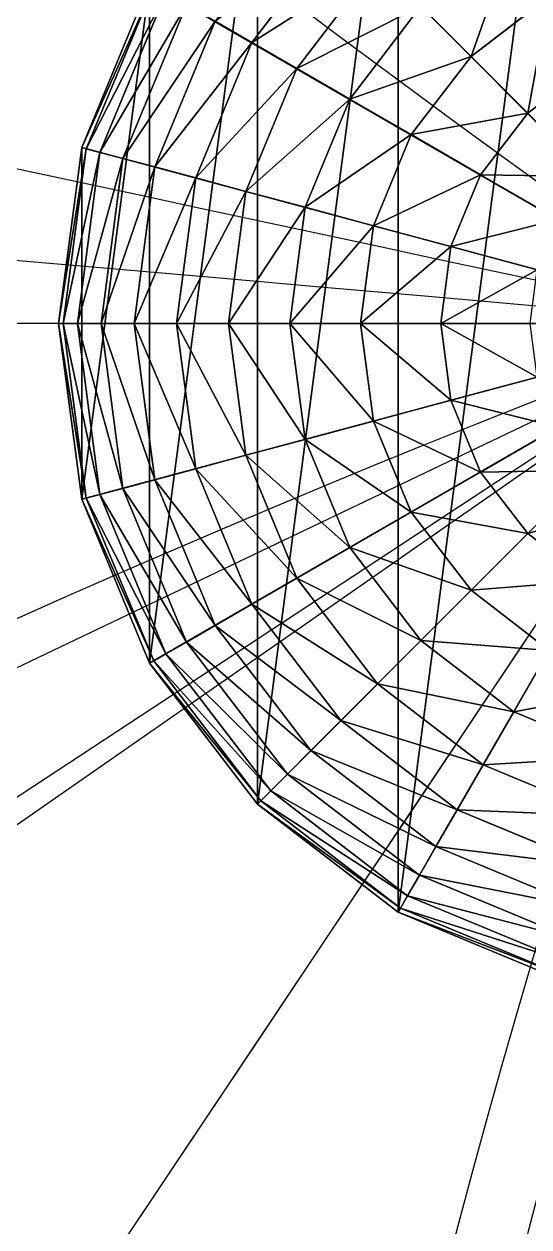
# Model space of a CAD drawing. Header units: inches. Extents: x 23 to 629, y -355 to 51.
# Drawn here: x 65.4858 to 65.5222, y 28.0575 to 28.1439 of the extents above; entities that cross this region are included whole.
import ezdxf

# ---------------------------------------------------------------- set-up
doc = ezdxf.new("R2010")
doc.units = ezdxf.units.IN
doc.header["$MEASUREMENT"] = 0
for name, color, linetype, true_color in [('tree', 1, 'Continuous', 0xff0000), ('tree-summer', 7, 'Continuous', 0x777799), ('TREES', 7, 'Continuous', 0x777799)]:
    doc.layers.add(name, color=color, linetype=linetype, true_color=true_color)

# ---------------------------------------------------------------- blocks, each defined once
blk = doc.blocks.new('trunk#1')
for p, q in [((0.03168, 0.12072, 1.50069), (0.02167, 0.10768, 1.50069)), ((0.0358, 0.1166, 1.63945), (0.02672, 0.10477, 1.63945)), ((0.01021, 0.1143, 0.80645), (0.0026, 0.09592, 0.80645)), ((0.01067, 0.11404, 0.94533), (0.00311, 0.09578, 0.94533)), ((0.01204, 0.11324, 1.0842), (0.00464, 0.09537, 1.0842)), ((0.01434, 0.11192, 1.22306), (0.0072, 0.09469, 1.22306)), ((0.05504, 0.11285, 1.91681), (0.04628, 0.10612, 1.91681)), ((0.04066, 0.11174, 1.77816), (0.03267, 0.10133, 1.77816)), ((0.04066, 0.11174, 1.77816), (0.04628, 0.10612, 1.91681)), ((0.01755, 0.11006, 1.36189), (0.01078, 0.09373, 1.36189)), ((0.01755, 0.11006, 1.36189), (0.02167, 0.10768, 1.50069)), ((0.02167, 0.10768, 1.50069), (0.01538, 0.0925, 1.50069)), ((0.02167, 0.10768, 1.50069), (0.02672, 0.10477, 1.63945)), ((0.04628, 0.10612, 1.91681), (0.03955, 0.09736, 1.91681)), ((0.04628, 0.10612, 1.91681), (0.05264, 0.09976, 2.0554)), ((0.02672, 0.10477, 1.63945), (0.02101, 0.09099, 1.63945)), ((0.02672, 0.10477, 1.63945), (0.03267, 0.10133, 1.77816)), ((0.05954, 0.10506, 2.0554), (0.05264, 0.09976, 2.0554)), ((0.03267, 0.10133, 1.77816), (0.02765, 0.08921, 1.77816)), ((0.03267, 0.10133, 1.77816), (0.03955, 0.09736, 1.91681)), ((0.05264, 0.09976, 2.0554), (0.04734, 0.09286, 2.0554)), ((0.05264, 0.09976, 2.0554), (0.05974, 0.09266, 2.19392)), ((0.03955, 0.09736, 1.91681), (0.03532, 0.08715, 1.91681)), ((0.03955, 0.09736, 1.91681), (0.04734, 0.09286, 2.0554)), ((0.0026, 0.09592, 0.80645), (0, 0.0762, 0.80645)), ((0.00311, 0.09578, 0.94533), (0.00053, 0.0762, 0.94533)), ((0.0026, 0.09592, 0.80645), (0.00311, 0.09578, 0.94533)), ((0.0026, 0.09592), (0.0026, 0.09592, 0.80645)), ((0.00311, 0.09578, 0.94533), (0.00464, 0.09537, 1.0842)), ((0.00464, 0.09537, 1.0842), (0.00212, 0.0762, 1.0842)), ((0.00464, 0.09537, 1.0842), (0.0072, 0.09469, 1.22306)), ((0.0072, 0.09469, 1.22306), (0.00477, 0.0762, 1.22306)), ((0.0072, 0.09469, 1.22306), (0.01078, 0.09373, 1.36189)), ((0.01078, 0.09373, 1.36189), (0.00847, 0.0762, 1.36189)), ((0.01078, 0.09373, 1.36189), (0.01538, 0.0925, 1.50069)), ((0.01538, 0.0925, 1.50069), (0.01324, 0.0762, 1.50069)), ((0.01538, 0.0925, 1.50069), (0.02101, 0.09099, 1.63945)), ((0.04734, 0.09286, 2.0554), (0.04401, 0.08482, 2.0554)), ((0.04734, 0.09286, 2.0554), (0.05605, 0.08784, 2.19392)), ((0.02101, 0.09099, 1.63945), (0.01906, 0.0762, 1.63945)), ((0.02101, 0.09099, 1.63945), (0.02765, 0.08921, 1.77816)), ((0.02765, 0.08921, 1.77816), (0.02594, 0.0762, 1.77816)), ((0.02765, 0.08921, 1.77816), (0.03532, 0.08715, 1.91681)), ((0.03532, 0.08715, 1.91681), (0.03388, 0.0762, 1.91681)), ((0.03532, 0.08715, 1.91681), (0.04401, 0.08482, 2.0554)), ((0.04401, 0.08482, 2.0554), (0.04288, 0.0762, 2.0554)), ((0.04401, 0.08482, 2.0554), (0.05372, 0.08222, 2.19392)), ((0, 0.0762, 0.80645), (0.0026, 0.05648, 0.80645)), ((0.00053, 0.0762, 0.94533), (0, 0.0762, 0.80645)), ((0, 0.0762, 0.80645), (0, 0.0762)), ((0.00212, 0.0762, 1.0842), (0.00053, 0.0762, 0.94533)), ((0.00053, 0.0762, 0.94533), (0.00311, 0.05662, 0.94533)), ((0.00477, 0.0762, 1.22306), (0.00212, 0.0762, 1.0842)), ((0.00212, 0.0762, 1.0842), (0.00464, 0.05703, 1.0842)), ((0.00477, 0.0762, 1.22306), (0.0072, 0.05771, 1.22306)), ((0.00847, 0.0762, 1.36189), (0.00477, 0.0762, 1.22306)), ((0.01324, 0.0762, 1.50069), (0.00847, 0.0762, 1.36189)), ((0.00847, 0.0762, 1.36189), (0.01078, 0.05867, 1.36189)), ((0.01324, 0.0762, 1.50069), (0.01538, 0.0599, 1.50069)), ((0.01906, 0.0762, 1.63945), (0.01324, 0.0762, 1.50069)), ((0.02594, 0.0762, 1.77816), (0.01906, 0.0762, 1.63945)), ((0.01906, 0.0762, 1.63945), (0.02101, 0.06141, 1.63945)), ((0.02594, 0.0762, 1.77816), (0.02765, 0.06319, 1.77816)), ((0.03388, 0.0762, 1.91681), (0.02594, 0.0762, 1.77816)), ((0.04288, 0.0762, 2.0554), (0.03388, 0.0762, 1.91681)), ((0.03388, 0.0762, 1.91681), (0.03532, 0.06525, 1.91681)), ((0.05293, 0.0762, 2.19392), (0.04288, 0.0762, 2.0554)), ((0.04288, 0.0762, 2.0554), (0.04401, 0.06758, 2.0554)), ((0.04401, 0.06758, 2.0554), (0.05372, 0.07018, 2.19392)), ((0.03532, 0.06525, 1.91681), (0.04401, 0.06758, 2.0554)), ((0.04401, 0.06758, 2.0554), (0.04734, 0.05954, 2.0554)), ((0.02765, 0.06319, 1.77816), (0.03532, 0.06525, 1.91681)), ((0.03532, 0.06525, 1.91681), (0.03955, 0.05504, 1.91681)), ((0.04734, 0.05954, 2.0554), (0.05605, 0.06456, 2.19392)), ((0.02101, 0.06141, 1.63945), (0.02765, 0.06319, 1.77816)), ((0.02765, 0.06319, 1.77816), (0.03267, 0.05107, 1.77816)), ((0.01538, 0.0599, 1.50069), (0.02101, 0.06141, 1.63945)), ((0.02101, 0.06141, 1.63945), (0.02672, 0.04763, 1.63945)), ((0.01078, 0.05867, 1.36189), (0.01538, 0.0599, 1.50069)), ((0.01538, 0.0599, 1.50069), (0.02167, 0.04472, 1.50069)), ((0.03955, 0.05504, 1.91681), (0.04734, 0.05954, 2.0554)), ((0.04734, 0.05954, 2.0554), (0.05264, 0.05264, 2.0554)), ((0.05264, 0.05264, 2.0554), (0.05974, 0.05974, 2.19392)), ((0.0072, 0.05771, 1.22306), (0.01078, 0.05867, 1.36189)), ((0.01078, 0.05867, 1.36189), (0.01755, 0.04234, 1.36189)), ((0.00311, 0.05662, 0.94533), (0.00464, 0.05703, 1.0842)), ((0.00464, 0.05703, 1.0842), (0.0072, 0.05771, 1.22306)), ((0.00464, 0.05703, 1.0842), (0.01204, 0.03916, 1.0842)), ((0.0072, 0.05771, 1.22306), (0.01434, 0.04048, 1.22306)), ((0.0026, 0.05648, 0.80645), (0.00311, 0.05662, 0.94533)), ((0.0026, 0.05648, 0.80645), (0.01021, 0.0381, 0.80645)), ((0.0026, 0.05648), (0.0026, 0.05648, 0.80645)), ((0.00311, 0.05662, 0.94533), (0.01067, 0.03836, 0.94533)), ((0.03267, 0.05107, 1.77816), (0.03955, 0.05504, 1.91681)), ((0.03955, 0.05504, 1.91681), (0.04628, 0.04628, 1.91681)), ((0.04628, 0.04628, 1.91681), (0.05264, 0.05264, 2.0554)), ((0.05264, 0.05264, 2.0554), (0.05954, 0.04734, 2.0554)), ((0.02672, 0.04763, 1.63945), (0.03267, 0.05107, 1.77816)), ((0.03267, 0.05107, 1.77816), (0.04066, 0.04066, 1.77816)), ((0.02167, 0.04472, 1.50069), (0.02672, 0.04763, 1.63945)), ((0.02672, 0.04763, 1.63945), (0.0358, 0.0358, 1.63945)), ((0.04066, 0.04066, 1.77816), (0.04628, 0.04628, 1.91681)), ((0.04628, 0.04628, 1.91681), (0.05504, 0.03955, 1.91681)), ((0.01755, 0.04234, 1.36189), (0.02167, 0.04472, 1.50069)), ((0.02167, 0.04472, 1.50069), (0.03168, 0.03168, 1.50069)), ((0.01434, 0.04048, 1.22306), (0.01755, 0.04234, 1.36189)), ((0.01755, 0.04234, 1.36189), (0.02831, 0.02831, 1.36189)), ((0.01204, 0.03916, 1.0842), (0.01434, 0.04048, 1.22306)), ((0.01434, 0.04048, 1.22306), (0.02569, 0.02569, 1.22306)), ((0.0358, 0.0358, 1.63945), (0.04066, 0.04066, 1.77816)), ((0.04066, 0.04066, 1.77816), (0.05107, 0.03267, 1.77816)), ((0.01067, 0.03836, 0.94533), (0.01204, 0.03916, 1.0842)), ((0.01204, 0.03916, 1.0842), (0.02382, 0.02382, 1.0842)), ((0.05107, 0.03267, 1.77816), (0.05504, 0.03955, 1.91681)), ((0.01021, 0.0381, 0.80645), (0.01067, 0.03836, 0.94533)), ((0.01021, 0.0381, 0.80645), (0.02232, 0.02232, 0.80645)), ((0.01021, 0.0381), (0.01021, 0.0381, 0.80645)), ((0.01067, 0.03836, 0.94533), (0.02269, 0.02269, 0.94533)), ((0.03168, 0.03168, 1.50069), (0.0358, 0.0358, 1.63945)), ((0.0358, 0.0358, 1.63945), (0.04763, 0.02672, 1.63945)), ((0.04763, 0.02672, 1.63945), (0.05107, 0.03267, 1.77816)), ((0.05107, 0.03267, 1.77816), (0.06319, 0.02765, 1.77816)), ((0.02831, 0.02831, 1.36189), (0.03168, 0.03168, 1.50069)), ((0.03168, 0.03168, 1.50069), (0.04472, 0.02167, 1.50069)), ((0.02569, 0.02569, 1.22306), (0.02831, 0.02831, 1.36189)), ((0.02831, 0.02831, 1.36189), (0.04234, 0.01755, 1.36189)), ((0.02382, 0.02382, 1.0842), (0.02569, 0.02569, 1.22306)), ((0.02569, 0.02569, 1.22306), (0.04048, 0.01434, 1.22306)), ((0.04472, 0.02167, 1.50069), (0.04763, 0.02672, 1.63945)), ((0.04763, 0.02672, 1.63945), (0.06141, 0.02101, 1.63945)), ((0.02269, 0.02269, 0.94533), (0.02382, 0.02382, 1.0842)), ((0.02382, 0.02382, 1.0842), (0.03916, 0.01204, 1.0842)), ((0.02232, 0.02232, 0.80645), (0.02269, 0.02269, 0.94533)), ((0.02232, 0.02232, 0.80645), (0.0381, 0.01021, 0.80645)), ((0.02232, 0.02232), (0.02232, 0.02232, 0.80645)), ((0.02269, 0.02269, 0.94533), (0.03836, 0.01067, 0.94533)), ((0.04234, 0.01755, 1.36189), (0.04472, 0.02167, 1.50069)), ((0.04472, 0.02167, 1.50069), (0.0599, 0.01538, 1.50069)), ((0.04048, 0.01434, 1.22306), (0.04234, 0.01755, 1.36189)), ((0.04234, 0.01755, 1.36189), (0.05867, 0.01078, 1.36189)), ((0.03916, 0.01204, 1.0842), (0.04048, 0.01434, 1.22306)), ((0.04048, 0.01434, 1.22306), (0.05771, 0.0072, 1.22306)), ((0.03836, 0.01067, 0.94533), (0.03916, 0.01204, 1.0842)), ((0.03916, 0.01204, 1.0842), (0.05703, 0.00464, 1.0842)), ((0.0381, 0.01021, 0.80645), (0.03836, 0.01067, 0.94533)), ((0.0381, 0.01021, 0.80645), (0.05648, 0.0026, 0.80645)), ((0.0381, 0.01021), (0.0381, 0.01021, 0.80645)), ((0.03836, 0.01067, 0.94533), (0.05662, 0.00311, 0.94533))]:
    blk.add_line(p, q)
at = {"layer": 'tree', "color": 49, "true_color": 0x604234}
for p, q in [((0.01021, 0.1143), (0.0026, 0.09592)), ((0.0026, 0.09592), (0, 0.0762)), ((0, 0.0762), (0.0026, 0.05648)), ((0.0762, 0.0762), (0, 0.0762)), ((0.0026, 0.05648), (0.01021, 0.0381)), ((0.01021, 0.0381), (0.02232, 0.02232)), ((0.02232, 0.02232), (0.0381, 0.01021)), ((0.0381, 0.01021), (0.05648, 0.0026))]:
    blk.add_line(p, q, dxfattribs=at)
at = {"color": 49, "true_color": 0x604234}
mesh = blk.add_polyface(dxfattribs=at)
corners = [(0.03168, 0.12072, 1.50069), (0.01755, 0.11006, 1.36189), (0.02167, 0.10768, 1.50069), (0.02831, 0.12409, 1.36189)]
mesh.append_faces([[corners[k] for k in face] for face in [(0, 1, 2), (1, 0, 3)]], dxfattribs={"vtx0": -1, "color": 49})
mesh = blk.add_polyface(dxfattribs=at)
corners = [(0.0358, 0.1166, 1.63945), (0.02167, 0.10768, 1.50069), (0.02672, 0.10477, 1.63945), (0.03168, 0.12072, 1.50069)]
mesh.append_faces([[corners[k] for k in face] for face in [(0, 1, 2), (1, 0, 3)]], dxfattribs={"vtx0": -1, "color": 49})
mesh = blk.add_polyface(dxfattribs=at)
corners = [(0.04628, 0.10612, 1.91681), (0.05107, 0.11973, 1.77816), (0.04066, 0.11174, 1.77816), (0.05504, 0.11285, 1.91681)]
mesh.append_faces([[corners[k] for k in face] for face in [(0, 1, 2), (1, 0, 3)]], dxfattribs={"vtx0": -1, "color": 49})
mesh = blk.add_polyface(dxfattribs=at)
corners = [(0.04066, 0.11174, 1.77816), (0.02672, 0.10477, 1.63945), (0.03267, 0.10133, 1.77816), (0.0358, 0.1166, 1.63945)]
mesh.append_faces([[corners[k] for k in face] for face in [(0, 1, 2), (1, 0, 3)]], dxfattribs={"vtx0": -1, "color": 49})
mesh = blk.add_polyface(dxfattribs=at)
corners = [(0.01067, 0.11404, 0.94533), (0.0026, 0.09592, 0.80645), (0.00311, 0.09578, 0.94533), (0.01021, 0.1143, 0.80645)]
mesh.append_faces([[corners[k] for k in face] for face in [(0, 1, 2), (1, 0, 3)]], dxfattribs={"vtx0": -1, "color": 49})
mesh = blk.add_polyface(dxfattribs=at)
corners = [(0.01021, 0.1143, 0.80645), (0.0026, 0.09592), (0.0026, 0.09592, 0.80645), (0.01021, 0.1143)]
mesh.append_faces([[corners[k] for k in face] for face in [(0, 1, 2), (1, 0, 3)]], dxfattribs={"vtx0": -1, "color": 49})
mesh = blk.add_polyface(dxfattribs=at)
corners = [(0.01204, 0.11324, 1.0842), (0.00311, 0.09578, 0.94533), (0.00464, 0.09537, 1.0842), (0.01067, 0.11404, 0.94533)]
mesh.append_faces([[corners[k] for k in face] for face in [(0, 1, 2), (1, 0, 3)]], dxfattribs={"vtx0": -1, "color": 49})
mesh = blk.add_polyface(dxfattribs=at)
corners = [(0.01434, 0.11192, 1.22306), (0.00464, 0.09537, 1.0842), (0.0072, 0.09469, 1.22306), (0.01204, 0.11324, 1.0842)]
mesh.append_faces([[corners[k] for k in face] for face in [(0, 1, 2), (1, 0, 3)]], dxfattribs={"vtx0": -1, "color": 49})
mesh = blk.add_polyface(dxfattribs=at)
corners = [(0.01755, 0.11006, 1.36189), (0.0072, 0.09469, 1.22306), (0.01078, 0.09373, 1.36189), (0.01434, 0.11192, 1.22306)]
mesh.append_faces([[corners[k] for k in face] for face in [(0, 1, 2), (1, 0, 3)]], dxfattribs={"vtx0": -1, "color": 49})
mesh = blk.add_polyface(dxfattribs=at)
corners = [(0.05264, 0.09976, 2.0554), (0.05504, 0.11285, 1.91681), (0.04628, 0.10612, 1.91681), (0.05954, 0.10506, 2.0554)]
mesh.append_faces([[corners[k] for k in face] for face in [(0, 1, 2), (1, 0, 3)]], dxfattribs={"vtx0": -1, "color": 49})
mesh = blk.add_polyface(dxfattribs=at)
corners = [(0.04628, 0.10612, 1.91681), (0.03267, 0.10133, 1.77816), (0.03955, 0.09736, 1.91681), (0.04066, 0.11174, 1.77816)]
mesh.append_faces([[corners[k] for k in face] for face in [(0, 1, 2), (1, 0, 3)]], dxfattribs={"vtx0": -1, "color": 49})
mesh = blk.add_polyface(dxfattribs=at)
corners = [(0.02167, 0.10768, 1.50069), (0.01078, 0.09373, 1.36189), (0.01538, 0.0925, 1.50069), (0.01755, 0.11006, 1.36189)]
mesh.append_faces([[corners[k] for k in face] for face in [(0, 1, 2), (1, 0, 3)]], dxfattribs={"vtx0": -1, "color": 49})
mesh = blk.add_polyface(dxfattribs=at)
corners = [(0.02672, 0.10477, 1.63945), (0.01538, 0.0925, 1.50069), (0.02101, 0.09099, 1.63945), (0.02167, 0.10768, 1.50069)]
mesh.append_faces([[corners[k] for k in face] for face in [(0, 1, 2), (1, 0, 3)]], dxfattribs={"vtx0": -1, "color": 49})
mesh = blk.add_polyface(dxfattribs=at)
corners = [(0.05264, 0.09976, 2.0554), (0.03955, 0.09736, 1.91681), (0.04734, 0.09286, 2.0554), (0.04628, 0.10612, 1.91681)]
mesh.append_faces([[corners[k] for k in face] for face in [(0, 1, 2), (1, 0, 3)]], dxfattribs={"vtx0": -1, "color": 49})
mesh = blk.add_polyface(dxfattribs=at)
corners = [(0.03267, 0.10133, 1.77816), (0.02101, 0.09099, 1.63945), (0.02765, 0.08921, 1.77816), (0.02672, 0.10477, 1.63945)]
mesh.append_faces([[corners[k] for k in face] for face in [(0, 1, 2), (1, 0, 3)]], dxfattribs={"vtx0": -1, "color": 49})
mesh = blk.add_polyface(dxfattribs=at)
corners = [(0.05974, 0.09266, 2.19392), (0.05954, 0.10506, 2.0554), (0.05264, 0.09976, 2.0554), (0.06456, 0.09635, 2.19392)]
mesh.append_faces([[corners[k] for k in face] for face in [(0, 1, 2), (1, 0, 3)]], dxfattribs={"vtx0": -1, "color": 49})
mesh = blk.add_polyface(dxfattribs=at)
corners = [(0.03955, 0.09736, 1.91681), (0.02765, 0.08921, 1.77816), (0.03532, 0.08715, 1.91681), (0.03267, 0.10133, 1.77816)]
mesh.append_faces([[corners[k] for k in face] for face in [(0, 1, 2), (1, 0, 3)]], dxfattribs={"vtx0": -1, "color": 49})
mesh = blk.add_polyface(dxfattribs=at)
corners = [(0.05974, 0.09266, 2.19392), (0.04734, 0.09286, 2.0554), (0.05605, 0.08784, 2.19392), (0.05264, 0.09976, 2.0554)]
mesh.append_faces([[corners[k] for k in face] for face in [(0, 1, 2), (1, 0, 3)]], dxfattribs={"vtx0": -1, "color": 49})
mesh = blk.add_polyface(dxfattribs=at)
corners = [(0.04734, 0.09286, 2.0554), (0.03532, 0.08715, 1.91681), (0.04401, 0.08482, 2.0554), (0.03955, 0.09736, 1.91681)]
mesh.append_faces([[corners[k] for k in face] for face in [(0, 1, 2), (1, 0, 3)]], dxfattribs={"vtx0": -1, "color": 49})
mesh = blk.add_polyface(dxfattribs=at)
corners = [(0.00311, 0.09578, 0.94533), (0, 0.0762, 0.80645), (0.00053, 0.0762, 0.94533), (0.0026, 0.09592, 0.80645)]
mesh.append_faces([[corners[k] for k in face] for face in [(0, 1, 2), (1, 0, 3)]], dxfattribs={"vtx0": -1, "color": 49})
mesh = blk.add_polyface(dxfattribs=at)
corners = [(0.0026, 0.09592, 0.80645), (0, 0.0762), (0, 0.0762, 0.80645), (0.0026, 0.09592)]
mesh.append_faces([[corners[k] for k in face] for face in [(0, 1, 2), (1, 0, 3)]], dxfattribs={"vtx0": -1, "color": 49})
mesh = blk.add_polyface(dxfattribs=at)
corners = [(0.00464, 0.09537, 1.0842), (0.00053, 0.0762, 0.94533), (0.00212, 0.0762, 1.0842), (0.00311, 0.09578, 0.94533)]
mesh.append_faces([[corners[k] for k in face] for face in [(0, 1, 2), (1, 0, 3)]], dxfattribs={"vtx0": -1, "color": 49})
mesh = blk.add_polyface(dxfattribs=at)
corners = [(0.0072, 0.09469, 1.22306), (0.00212, 0.0762, 1.0842), (0.00477, 0.0762, 1.22306), (0.00464, 0.09537, 1.0842)]
mesh.append_faces([[corners[k] for k in face] for face in [(0, 1, 2), (1, 0, 3)]], dxfattribs={"vtx0": -1, "color": 49})
mesh = blk.add_polyface(dxfattribs=at)
corners = [(0.01078, 0.09373, 1.36189), (0.00477, 0.0762, 1.22306), (0.00847, 0.0762, 1.36189), (0.0072, 0.09469, 1.22306)]
mesh.append_faces([[corners[k] for k in face] for face in [(0, 1, 2), (1, 0, 3)]], dxfattribs={"vtx0": -1, "color": 49})
mesh = blk.add_polyface(dxfattribs=at)
corners = [(0.01538, 0.0925, 1.50069), (0.00847, 0.0762, 1.36189), (0.01324, 0.0762, 1.50069), (0.01078, 0.09373, 1.36189)]
mesh.append_faces([[corners[k] for k in face] for face in [(0, 1, 2), (1, 0, 3)]], dxfattribs={"vtx0": -1, "color": 49})
mesh = blk.add_polyface(dxfattribs=at)
corners = [(0.02101, 0.09099, 1.63945), (0.01324, 0.0762, 1.50069), (0.01906, 0.0762, 1.63945), (0.01538, 0.0925, 1.50069)]
mesh.append_faces([[corners[k] for k in face] for face in [(0, 1, 2), (1, 0, 3)]], dxfattribs={"vtx0": -1, "color": 49})
mesh = blk.add_polyface(dxfattribs=at)
corners = [(0.05605, 0.08784, 2.19392), (0.04401, 0.08482, 2.0554), (0.05372, 0.08222, 2.19392), (0.04734, 0.09286, 2.0554)]
mesh.append_faces([[corners[k] for k in face] for face in [(0, 1, 2), (1, 0, 3)]], dxfattribs={"vtx0": -1, "color": 49})
mesh = blk.add_polyface(dxfattribs=at)
corners = [(0.02765, 0.08921, 1.77816), (0.01906, 0.0762, 1.63945), (0.02594, 0.0762, 1.77816), (0.02101, 0.09099, 1.63945)]
mesh.append_faces([[corners[k] for k in face] for face in [(0, 1, 2), (1, 0, 3)]], dxfattribs={"vtx0": -1, "color": 49})
mesh = blk.add_polyface(dxfattribs=at)
corners = [(0.03532, 0.08715, 1.91681), (0.02594, 0.0762, 1.77816), (0.03388, 0.0762, 1.91681), (0.02765, 0.08921, 1.77816)]
mesh.append_faces([[corners[k] for k in face] for face in [(0, 1, 2), (1, 0, 3)]], dxfattribs={"vtx0": -1, "color": 49})
mesh = blk.add_polyface(dxfattribs=at)
corners = [(0.04401, 0.08482, 2.0554), (0.03388, 0.0762, 1.91681), (0.04288, 0.0762, 2.0554), (0.03532, 0.08715, 1.91681)]
mesh.append_faces([[corners[k] for k in face] for face in [(0, 1, 2), (1, 0, 3)]], dxfattribs={"vtx0": -1, "color": 49})
mesh = blk.add_polyface(dxfattribs=at)
corners = [(0.05372, 0.08222, 2.19392), (0.04288, 0.0762, 2.0554), (0.05293, 0.0762, 2.19392), (0.04401, 0.08482, 2.0554)]
mesh.append_faces([[corners[k] for k in face] for face in [(0, 1, 2), (1, 0, 3)]], dxfattribs={"vtx0": -1, "color": 49})
mesh = blk.add_polyface(dxfattribs=at)
corners = [(0.00311, 0.05662, 0.94533), (0, 0.0762, 0.80645), (0.0026, 0.05648, 0.80645), (0.00053, 0.0762, 0.94533)]
mesh.append_faces([[corners[k] for k in face] for face in [(0, 1, 2), (1, 0, 3)]], dxfattribs={"vtx0": -1, "color": 49})
mesh = blk.add_polyface(dxfattribs=at)
corners = [(0, 0.0762, 0.80645), (0.0026, 0.05648), (0.0026, 0.05648, 0.80645), (0, 0.0762)]
mesh.append_faces([[corners[k] for k in face] for face in [(0, 1, 2), (1, 0, 3)]], dxfattribs={"vtx0": -1, "color": 49})
mesh = blk.add_polyface(dxfattribs=at)
corners = [(0.00464, 0.05703, 1.0842), (0.00053, 0.0762, 0.94533), (0.00311, 0.05662, 0.94533), (0.00212, 0.0762, 1.0842)]
mesh.append_faces([[corners[k] for k in face] for face in [(0, 1, 2), (1, 0, 3)]], dxfattribs={"vtx0": -1, "color": 49})
mesh = blk.add_polyface(dxfattribs=at)
corners = [(0.0072, 0.05771, 1.22306), (0.00212, 0.0762, 1.0842), (0.00464, 0.05703, 1.0842), (0.00477, 0.0762, 1.22306)]
mesh.append_faces([[corners[k] for k in face] for face in [(0, 1, 2), (1, 0, 3)]], dxfattribs={"vtx0": -1, "color": 49})
mesh = blk.add_polyface(dxfattribs=at)
corners = [(0.01078, 0.05867, 1.36189), (0.00477, 0.0762, 1.22306), (0.0072, 0.05771, 1.22306), (0.00847, 0.0762, 1.36189)]
mesh.append_faces([[corners[k] for k in face] for face in [(0, 1, 2), (1, 0, 3)]], dxfattribs={"vtx0": -1, "color": 49})
mesh = blk.add_polyface(dxfattribs=at)
corners = [(0.01538, 0.0599, 1.50069), (0.00847, 0.0762, 1.36189), (0.01078, 0.05867, 1.36189), (0.01324, 0.0762, 1.50069)]
mesh.append_faces([[corners[k] for k in face] for face in [(0, 1, 2), (1, 0, 3)]], dxfattribs={"vtx0": -1, "color": 49})
mesh = blk.add_polyface(dxfattribs=at)
corners = [(0.02101, 0.06141, 1.63945), (0.01324, 0.0762, 1.50069), (0.01538, 0.0599, 1.50069), (0.01906, 0.0762, 1.63945)]
mesh.append_faces([[corners[k] for k in face] for face in [(0, 1, 2), (1, 0, 3)]], dxfattribs={"vtx0": -1, "color": 49})
mesh = blk.add_polyface(dxfattribs=at)
corners = [(0.02765, 0.06319, 1.77816), (0.01906, 0.0762, 1.63945), (0.02101, 0.06141, 1.63945), (0.02594, 0.0762, 1.77816)]
mesh.append_faces([[corners[k] for k in face] for face in [(0, 1, 2), (1, 0, 3)]], dxfattribs={"vtx0": -1, "color": 49})
mesh = blk.add_polyface(dxfattribs=at)
corners = [(0.03532, 0.06525, 1.91681), (0.02594, 0.0762, 1.77816), (0.02765, 0.06319, 1.77816), (0.03388, 0.0762, 1.91681)]
mesh.append_faces([[corners[k] for k in face] for face in [(0, 1, 2), (1, 0, 3)]], dxfattribs={"vtx0": -1, "color": 49})
mesh = blk.add_polyface(dxfattribs=at)
corners = [(0.04401, 0.06758, 2.0554), (0.03388, 0.0762, 1.91681), (0.03532, 0.06525, 1.91681), (0.04288, 0.0762, 2.0554)]
mesh.append_faces([[corners[k] for k in face] for face in [(0, 1, 2), (1, 0, 3)]], dxfattribs={"vtx0": -1, "color": 49})
mesh = blk.add_polyface(dxfattribs=at)
corners = [(0.05372, 0.07018, 2.19392), (0.04288, 0.0762, 2.0554), (0.04401, 0.06758, 2.0554), (0.05293, 0.0762, 2.19392)]
mesh.append_faces([[corners[k] for k in face] for face in [(0, 1, 2), (1, 0, 3)]], dxfattribs={"vtx0": -1, "color": 49})
mesh = blk.add_polyface(dxfattribs=at)
corners = [(0.05605, 0.06456, 2.19392), (0.04401, 0.06758, 2.0554), (0.04734, 0.05954, 2.0554), (0.05372, 0.07018, 2.19392)]
mesh.append_faces([[corners[k] for k in face] for face in [(0, 1, 2), (1, 0, 3)]], dxfattribs={"vtx0": -1, "color": 49})
mesh = blk.add_polyface(dxfattribs=at)
corners = [(0.04734, 0.05954, 2.0554), (0.03532, 0.06525, 1.91681), (0.03955, 0.05504, 1.91681), (0.04401, 0.06758, 2.0554)]
mesh.append_faces([[corners[k] for k in face] for face in [(0, 1, 2), (1, 0, 3)]], dxfattribs={"vtx0": -1, "color": 49})
mesh = blk.add_polyface(dxfattribs=at)
corners = [(0.03955, 0.05504, 1.91681), (0.02765, 0.06319, 1.77816), (0.03267, 0.05107, 1.77816), (0.03532, 0.06525, 1.91681)]
mesh.append_faces([[corners[k] for k in face] for face in [(0, 1, 2), (1, 0, 3)]], dxfattribs={"vtx0": -1, "color": 49})
mesh = blk.add_polyface(dxfattribs=at)
corners = [(0.05974, 0.05974, 2.19392), (0.04734, 0.05954, 2.0554), (0.05264, 0.05264, 2.0554), (0.05605, 0.06456, 2.19392)]
mesh.append_faces([[corners[k] for k in face] for face in [(0, 1, 2), (1, 0, 3)]], dxfattribs={"vtx0": -1, "color": 49})
mesh = blk.add_polyface(dxfattribs=at)
corners = [(0.03267, 0.05107, 1.77816), (0.02101, 0.06141, 1.63945), (0.02672, 0.04763, 1.63945), (0.02765, 0.06319, 1.77816)]
mesh.append_faces([[corners[k] for k in face] for face in [(0, 1, 2), (1, 0, 3)]], dxfattribs={"vtx0": -1, "color": 49})
mesh = blk.add_polyface(dxfattribs=at)
corners = [(0.02672, 0.04763, 1.63945), (0.01538, 0.0599, 1.50069), (0.02167, 0.04472, 1.50069), (0.02101, 0.06141, 1.63945)]
mesh.append_faces([[corners[k] for k in face] for face in [(0, 1, 2), (1, 0, 3)]], dxfattribs={"vtx0": -1, "color": 49})
mesh = blk.add_polyface(dxfattribs=at)
corners = [(0.02167, 0.04472, 1.50069), (0.01078, 0.05867, 1.36189), (0.01755, 0.04234, 1.36189), (0.01538, 0.0599, 1.50069)]
mesh.append_faces([[corners[k] for k in face] for face in [(0, 1, 2), (1, 0, 3)]], dxfattribs={"vtx0": -1, "color": 49})
mesh = blk.add_polyface(dxfattribs=at)
corners = [(0.05264, 0.05264, 2.0554), (0.03955, 0.05504, 1.91681), (0.04628, 0.04628, 1.91681), (0.04734, 0.05954, 2.0554)]
mesh.append_faces([[corners[k] for k in face] for face in [(0, 1, 2), (1, 0, 3)]], dxfattribs={"vtx0": -1, "color": 49})
mesh = blk.add_polyface(dxfattribs=at)
corners = [(0.06456, 0.05605, 2.19392), (0.05264, 0.05264, 2.0554), (0.05954, 0.04734, 2.0554), (0.05974, 0.05974, 2.19392)]
mesh.append_faces([[corners[k] for k in face] for face in [(0, 1, 2), (1, 0, 3)]], dxfattribs={"vtx0": -1, "color": 49})
mesh = blk.add_polyface(dxfattribs=at)
corners = [(0.01755, 0.04234, 1.36189), (0.0072, 0.05771, 1.22306), (0.01434, 0.04048, 1.22306), (0.01078, 0.05867, 1.36189)]
mesh.append_faces([[corners[k] for k in face] for face in [(0, 1, 2), (1, 0, 3)]], dxfattribs={"vtx0": -1, "color": 49})
mesh = blk.add_polyface(dxfattribs=at)
corners = [(0.01204, 0.03916, 1.0842), (0.00311, 0.05662, 0.94533), (0.01067, 0.03836, 0.94533), (0.00464, 0.05703, 1.0842)]
mesh.append_faces([[corners[k] for k in face] for face in [(0, 1, 2), (1, 0, 3)]], dxfattribs={"vtx0": -1, "color": 49})
mesh = blk.add_polyface(dxfattribs=at)
corners = [(0.01434, 0.04048, 1.22306), (0.00464, 0.05703, 1.0842), (0.01204, 0.03916, 1.0842), (0.0072, 0.05771, 1.22306)]
mesh.append_faces([[corners[k] for k in face] for face in [(0, 1, 2), (1, 0, 3)]], dxfattribs={"vtx0": -1, "color": 49})
mesh = blk.add_polyface(dxfattribs=at)
corners = [(0.01067, 0.03836, 0.94533), (0.0026, 0.05648, 0.80645), (0.01021, 0.0381, 0.80645), (0.00311, 0.05662, 0.94533)]
mesh.append_faces([[corners[k] for k in face] for face in [(0, 1, 2), (1, 0, 3)]], dxfattribs={"vtx0": -1, "color": 49})
mesh = blk.add_polyface(dxfattribs=at)
corners = [(0.0026, 0.05648, 0.80645), (0.01021, 0.0381), (0.01021, 0.0381, 0.80645), (0.0026, 0.05648)]
mesh.append_faces([[corners[k] for k in face] for face in [(0, 1, 2), (1, 0, 3)]], dxfattribs={"vtx0": -1, "color": 49})
mesh = blk.add_polyface(dxfattribs=at)
corners = [(0.04628, 0.04628, 1.91681), (0.03267, 0.05107, 1.77816), (0.04066, 0.04066, 1.77816), (0.03955, 0.05504, 1.91681)]
mesh.append_faces([[corners[k] for k in face] for face in [(0, 1, 2), (1, 0, 3)]], dxfattribs={"vtx0": -1, "color": 49})
mesh = blk.add_polyface(dxfattribs=at)
corners = [(0.05954, 0.04734, 2.0554), (0.04628, 0.04628, 1.91681), (0.05504, 0.03955, 1.91681), (0.05264, 0.05264, 2.0554)]
mesh.append_faces([[corners[k] for k in face] for face in [(0, 1, 2), (1, 0, 3)]], dxfattribs={"vtx0": -1, "color": 49})
mesh = blk.add_polyface(dxfattribs=at)
corners = [(0.04066, 0.04066, 1.77816), (0.02672, 0.04763, 1.63945), (0.0358, 0.0358, 1.63945), (0.03267, 0.05107, 1.77816)]
mesh.append_faces([[corners[k] for k in face] for face in [(0, 1, 2), (1, 0, 3)]], dxfattribs={"vtx0": -1, "color": 49})
mesh = blk.add_polyface(dxfattribs=at)
corners = [(0.0358, 0.0358, 1.63945), (0.02167, 0.04472, 1.50069), (0.03168, 0.03168, 1.50069), (0.02672, 0.04763, 1.63945)]
mesh.append_faces([[corners[k] for k in face] for face in [(0, 1, 2), (1, 0, 3)]], dxfattribs={"vtx0": -1, "color": 49})
mesh = blk.add_polyface(dxfattribs=at)
corners = [(0.05504, 0.03955, 1.91681), (0.04066, 0.04066, 1.77816), (0.05107, 0.03267, 1.77816), (0.04628, 0.04628, 1.91681)]
mesh.append_faces([[corners[k] for k in face] for face in [(0, 1, 2), (1, 0, 3)]], dxfattribs={"vtx0": -1, "color": 49})
mesh = blk.add_polyface(dxfattribs=at)
corners = [(0.03168, 0.03168, 1.50069), (0.01755, 0.04234, 1.36189), (0.02831, 0.02831, 1.36189), (0.02167, 0.04472, 1.50069)]
mesh.append_faces([[corners[k] for k in face] for face in [(0, 1, 2), (1, 0, 3)]], dxfattribs={"vtx0": -1, "color": 49})
mesh = blk.add_polyface(dxfattribs=at)
corners = [(0.02831, 0.02831, 1.36189), (0.01434, 0.04048, 1.22306), (0.02569, 0.02569, 1.22306), (0.01755, 0.04234, 1.36189)]
mesh.append_faces([[corners[k] for k in face] for face in [(0, 1, 2), (1, 0, 3)]], dxfattribs={"vtx0": -1, "color": 49})
mesh = blk.add_polyface(dxfattribs=at)
corners = [(0.02569, 0.02569, 1.22306), (0.01204, 0.03916, 1.0842), (0.02382, 0.02382, 1.0842), (0.01434, 0.04048, 1.22306)]
mesh.append_faces([[corners[k] for k in face] for face in [(0, 1, 2), (1, 0, 3)]], dxfattribs={"vtx0": -1, "color": 49})
mesh = blk.add_polyface(dxfattribs=at)
corners = [(0.05107, 0.03267, 1.77816), (0.0358, 0.0358, 1.63945), (0.04763, 0.02672, 1.63945), (0.04066, 0.04066, 1.77816)]
mesh.append_faces([[corners[k] for k in face] for face in [(0, 1, 2), (1, 0, 3)]], dxfattribs={"vtx0": -1, "color": 49})
mesh = blk.add_polyface(dxfattribs=at)
corners = [(0.02382, 0.02382, 1.0842), (0.01067, 0.03836, 0.94533), (0.02269, 0.02269, 0.94533), (0.01204, 0.03916, 1.0842)]
mesh.append_faces([[corners[k] for k in face] for face in [(0, 1, 2), (1, 0, 3)]], dxfattribs={"vtx0": -1, "color": 49})
mesh = blk.add_polyface(dxfattribs=at)
corners = [(0.06525, 0.03532, 1.91681), (0.05107, 0.03267, 1.77816), (0.06319, 0.02765, 1.77816), (0.05504, 0.03955, 1.91681)]
mesh.append_faces([[corners[k] for k in face] for face in [(0, 1, 2), (1, 0, 3)]], dxfattribs={"vtx0": -1, "color": 49})
mesh = blk.add_polyface(dxfattribs=at)
corners = [(0.02269, 0.02269, 0.94533), (0.01021, 0.0381, 0.80645), (0.02232, 0.02232, 0.80645), (0.01067, 0.03836, 0.94533)]
mesh.append_faces([[corners[k] for k in face] for face in [(0, 1, 2), (1, 0, 3)]], dxfattribs={"vtx0": -1, "color": 49})
mesh = blk.add_polyface(dxfattribs=at)
corners = [(0.01021, 0.0381, 0.80645), (0.02232, 0.02232), (0.02232, 0.02232, 0.80645), (0.01021, 0.0381)]
mesh.append_faces([[corners[k] for k in face] for face in [(0, 1, 2), (1, 0, 3)]], dxfattribs={"vtx0": -1, "color": 49})
mesh = blk.add_polyface(dxfattribs=at)
corners = [(0.04763, 0.02672, 1.63945), (0.03168, 0.03168, 1.50069), (0.04472, 0.02167, 1.50069), (0.0358, 0.0358, 1.63945)]
mesh.append_faces([[corners[k] for k in face] for face in [(0, 1, 2), (1, 0, 3)]], dxfattribs={"vtx0": -1, "color": 49})
mesh = blk.add_polyface(dxfattribs=at)
corners = [(0.06319, 0.02765, 1.77816), (0.04763, 0.02672, 1.63945), (0.06141, 0.02101, 1.63945), (0.05107, 0.03267, 1.77816)]
mesh.append_faces([[corners[k] for k in face] for face in [(0, 1, 2), (1, 0, 3)]], dxfattribs={"vtx0": -1, "color": 49})
mesh = blk.add_polyface(dxfattribs=at)
corners = [(0.04472, 0.02167, 1.50069), (0.02831, 0.02831, 1.36189), (0.04234, 0.01755, 1.36189), (0.03168, 0.03168, 1.50069)]
mesh.append_faces([[corners[k] for k in face] for face in [(0, 1, 2), (1, 0, 3)]], dxfattribs={"vtx0": -1, "color": 49})
mesh = blk.add_polyface(dxfattribs=at)
corners = [(0.04234, 0.01755, 1.36189), (0.02569, 0.02569, 1.22306), (0.04048, 0.01434, 1.22306), (0.02831, 0.02831, 1.36189)]
mesh.append_faces([[corners[k] for k in face] for face in [(0, 1, 2), (1, 0, 3)]], dxfattribs={"vtx0": -1, "color": 49})
mesh = blk.add_polyface(dxfattribs=at)
corners = [(0.04048, 0.01434, 1.22306), (0.02382, 0.02382, 1.0842), (0.03916, 0.01204, 1.0842), (0.02569, 0.02569, 1.22306)]
mesh.append_faces([[corners[k] for k in face] for face in [(0, 1, 2), (1, 0, 3)]], dxfattribs={"vtx0": -1, "color": 49})
mesh = blk.add_polyface(dxfattribs=at)
corners = [(0.06141, 0.02101, 1.63945), (0.04472, 0.02167, 1.50069), (0.0599, 0.01538, 1.50069), (0.04763, 0.02672, 1.63945)]
mesh.append_faces([[corners[k] for k in face] for face in [(0, 1, 2), (1, 0, 3)]], dxfattribs={"vtx0": -1, "color": 49})
mesh = blk.add_polyface(dxfattribs=at)
corners = [(0.03916, 0.01204, 1.0842), (0.02269, 0.02269, 0.94533), (0.03836, 0.01067, 0.94533), (0.02382, 0.02382, 1.0842)]
mesh.append_faces([[corners[k] for k in face] for face in [(0, 1, 2), (1, 0, 3)]], dxfattribs={"vtx0": -1, "color": 49})
mesh = blk.add_polyface(dxfattribs=at)
corners = [(0.03836, 0.01067, 0.94533), (0.02232, 0.02232, 0.80645), (0.0381, 0.01021, 0.80645), (0.02269, 0.02269, 0.94533)]
mesh.append_faces([[corners[k] for k in face] for face in [(0, 1, 2), (1, 0, 3)]], dxfattribs={"vtx0": -1, "color": 49})
mesh = blk.add_polyface(dxfattribs=at)
corners = [(0.0381, 0.01021, 0.80645), (0.02232, 0.02232), (0.0381, 0.01021), (0.02232, 0.02232, 0.80645)]
mesh.append_faces([[corners[k] for k in face] for face in [(0, 1, 2), (1, 0, 3)]], dxfattribs={"vtx0": -1, "color": 49})
mesh = blk.add_polyface(dxfattribs=at)
corners = [(0.0599, 0.01538, 1.50069), (0.04234, 0.01755, 1.36189), (0.05867, 0.01078, 1.36189), (0.04472, 0.02167, 1.50069)]
mesh.append_faces([[corners[k] for k in face] for face in [(0, 1, 2), (1, 0, 3)]], dxfattribs={"vtx0": -1, "color": 49})
mesh = blk.add_polyface(dxfattribs=at)
corners = [(0.05867, 0.01078, 1.36189), (0.04048, 0.01434, 1.22306), (0.05771, 0.0072, 1.22306), (0.04234, 0.01755, 1.36189)]
mesh.append_faces([[corners[k] for k in face] for face in [(0, 1, 2), (1, 0, 3)]], dxfattribs={"vtx0": -1, "color": 49})
mesh = blk.add_polyface(dxfattribs=at)
corners = [(0.05771, 0.0072, 1.22306), (0.03916, 0.01204, 1.0842), (0.05703, 0.00464, 1.0842), (0.04048, 0.01434, 1.22306)]
mesh.append_faces([[corners[k] for k in face] for face in [(0, 1, 2), (1, 0, 3)]], dxfattribs={"vtx0": -1, "color": 49})
mesh = blk.add_polyface(dxfattribs=at)
corners = [(0.05703, 0.00464, 1.0842), (0.03836, 0.01067, 0.94533), (0.05662, 0.00311, 0.94533), (0.03916, 0.01204, 1.0842)]
mesh.append_faces([[corners[k] for k in face] for face in [(0, 1, 2), (1, 0, 3)]], dxfattribs={"vtx0": -1, "color": 49})
mesh = blk.add_polyface(dxfattribs=at)
corners = [(0.05662, 0.00311, 0.94533), (0.0381, 0.01021, 0.80645), (0.05648, 0.0026, 0.80645), (0.03836, 0.01067, 0.94533)]
mesh.append_faces([[corners[k] for k in face] for face in [(0, 1, 2), (1, 0, 3)]], dxfattribs={"vtx0": -1, "color": 49})
mesh = blk.add_polyface(dxfattribs=at)
corners = [(0.05648, 0.0026, 0.80645), (0.0381, 0.01021), (0.05648, 0.0026), (0.0381, 0.01021, 0.80645)]
mesh.append_faces([[corners[k] for k in face] for face in [(0, 1, 2), (1, 0, 3)]], dxfattribs={"vtx0": -1, "color": 49})
at = {"layer": 'tree', "color": 49, "true_color": 0x604234}
mesh = blk.add_polyface(dxfattribs=at)
corners = [(0.0026, 0.09592), (0.0026, 0.05648), (0, 0.0762), (0.01021, 0.1143), (0.01021, 0.0381), (0.02232, 0.13008), (0.02232, 0.02232), (0.0381, 0.14219), (0.0381, 0.01021), (0.05648, 0.1498), (0.05648, 0.0026), (0.0762, 0.1524), (0.0762, 0), (0.09592, 0.1498), (0.09592, 0.0026), (0.1143, 0.14219), (0.1143, 0.01021), (0.13008, 0.13008), (0.13008, 0.02232), (0.14219, 0.1143), (0.14219, 0.0381), (0.1498, 0.09592), (0.1498, 0.05648), (0.1524, 0.0762)]
mesh.append_faces([[corners[k] for k in face] for face in [(0, 1, 2), (22, 21, 23)]], dxfattribs={"vtx0": -1, "color": 49})
mesh.append_faces([[corners[k] for k in face] for face in [(1, 3, 4), (4, 5, 6), (6, 7, 8), (8, 9, 10), (10, 11, 12), (12, 13, 14), (14, 15, 16), (16, 17, 18), (18, 19, 20), (20, 21, 22)]], dxfattribs={"vtx0": -1, "vtx1": -1, "color": 49})
mesh.append_faces([[corners[k] for k in face] for face in [(1, 0, 3), (4, 3, 5), (6, 5, 7), (8, 7, 9), (10, 9, 11), (12, 11, 13), (14, 13, 15), (16, 15, 17), (18, 17, 19), (20, 19, 21)]], dxfattribs={"vtx0": -1, "vtx2": -1, "color": 49})
mesh = blk.add_polyface(dxfattribs=at)
corners = [(0.0026, 0.09592), (0.0762, 0.0762), (0, 0.0762), (0.01021, 0.1143), (0.02232, 0.13008), (0.0381, 0.14219), (0.05648, 0.1498), (0.0762, 0.1524), (0.09592, 0.1498), (0.1524, 0.0762), (0.1143, 0.14219), (0.13008, 0.13008), (0.14219, 0.1143), (0.1498, 0.09592)]
mesh.append_faces([[corners[k] for k in face] for face in [(0, 1, 2), (9, 12, 13)]], dxfattribs={"vtx0": -1, "color": 49})
mesh.append_faces([[corners[k] for k in face] for face in [(1, 8, 9)]], dxfattribs={"vtx0": -1, "vtx1": -1, "color": 49})
mesh.append_faces([[corners[k] for k in face] for face in [(1, 0, 3), (1, 3, 4), (1, 4, 5), (1, 5, 6), (1, 6, 7), (1, 7, 8), (9, 8, 10), (9, 10, 11), (9, 11, 12)]], dxfattribs={"vtx0": -1, "vtx2": -1, "color": 49})
mesh = blk.add_polyface(dxfattribs=at)
corners = [(0.0762, 0.0762), (0.0026, 0.05648), (0, 0.0762), (0.01021, 0.0381), (0.02232, 0.02232), (0.0381, 0.01021), (0.05648, 0.0026), (0.0762, 0), (0.1524, 0.0762), (0.09592, 0.0026), (0.1143, 0.01021), (0.13008, 0.02232), (0.14219, 0.0381), (0.1498, 0.05648)]
mesh.append_faces([[corners[k] for k in face] for face in [(0, 1, 2), (12, 8, 13)]], dxfattribs={"vtx0": -1, "color": 49})
mesh.append_faces([[corners[k] for k in face] for face in [(1, 0, 3), (3, 0, 4), (4, 0, 5), (5, 0, 6), (6, 0, 7), (7, 8, 9), (9, 8, 10), (10, 8, 11), (11, 8, 12)]], dxfattribs={"vtx0": -1, "vtx1": -1, "color": 49})
mesh.append_faces([[corners[k] for k in face] for face in [(7, 0, 8)]], dxfattribs={"vtx0": -1, "vtx2": -1, "color": 49})
blk = doc.blocks.new('Component#46')
at = {"layer": 'tree'}
for p, q in [((9.41654, 9.38666, 14.9705), (6.38998, 12.41322, 15.34352)), ((9.41654, 9.38666, 21.39477), (8.59011, 10.21308, 22.05792)), ((9.41654, 9.38666, 12.57334), (5.83912, 7.03673, 12.94636)), ((9.41654, 9.38666, 14.80298), (6.11616, 9.38666, 15.71652)), ((9.41654, 9.38666, 21.65538), (8.3869, 9.38666, 23.42045)), ((9.41654, 9.38666, 18.99761), (8.45683, 8.71964, 19.66076))]:
    blk.add_line(p, q, dxfattribs=at)
for points in [[(6.58365, 8.03544, 21.442), (6.67859, 8.08073, 21.09323), (6.80633, 8.14166, 20.75757), (6.96544, 8.21755, 20.43879), (7.15414, 8.30755, 20.14047), (7.3703, 8.41065, 19.86597), (7.61148, 8.52569, 19.61839), (7.87498, 8.65137, 19.4005), (8.15782, 8.78628, 19.21477), (8.45683, 8.9289, 19.06327), (8.76864, 9.07763, 18.94771), (9.08975, 9.23079, 18.86939), (9.41654, 9.38666, 18.8292)], [(7.03734, 5.83266, 7.6712), (7.30976, 6.23959, 7.4065), (7.59301, 6.66271, 7.18156), (7.88532, 7.09936, 6.99781), (8.18483, 7.54676, 6.85642), (8.48965, 8.00209, 6.75828), (8.79784, 8.46246, 6.70401), (9.10746, 8.92496, 6.69395), (9.41654, 9.38666, 6.72817)]]:
    blk.add_polyline3d(points, dxfattribs=at)
at = {"layer": 'tree', "extrusion": (0, 0, -1)}
for centre, radius, start, end in [((-13.32835, 15.03603, -11.11816), 6.87151, 304.7, 342.2), ((-0.79645, 11.13523, -11.31818), 8.79564, 191.466777, 213.822259)]:
    blk.add_arc(centre, radius, start, end, dxfattribs=at)
at = {"layer": 'tree', "extrusion": (-0.209619, -0.977783, -8.86621e-15)}
blk.add_arc((7.69608, 21.28387, -11.152), 11.25265, 227.939059, 267.674479, dxfattribs=at)
at = {"layer": 'tree', "extrusion": (-0.087156, -0.996195, 2.9828e-14)}
blk.add_arc((7.85503, 16.08609, -10.17165), 6.99663, 221.08779, 275.80424, dxfattribs=at)
at = {"layer": 'tree', "extrusion": (0.830984, -0.556296, 1.19227e-14)}
blk.add_arc((12.37898, 21.88804, 2.60324), 6.36594, 201.074965, 275.947014, dxfattribs=at)
at = {"layer": 'tree'}
for centre, start, end in [((11.53272, 3.69804, 17.72456), 110.405379, 144.239391), ((15.13808, 7.36116, 15.15281), 160.505379, 194.339391)]:
    blk.add_arc(centre, 6.06949, start, end, dxfattribs=at)
at = {"layer": 'tree-summer', "color": 76, "true_color": 0x427f00}
for centre, radius in [((9.41654, 9.38666, 12.84989), 8.99103), ((9.41654, 9.38666, 8.88682), 8.72853), ((9.41654, 9.38666, 16.65887), 8.24007), ((9.41654, 9.38666, 6.89372), 6.64643), ((9.41654, 9.38666, 20.04236), 6.12994), ((9.41654, 9.38666, 21.4564), 4.65875), ((9.41654, 9.38666, 6.08647), 2.082)]:
    blk.add_circle(centre, radius, dxfattribs=at)
blk.add_arc((9.41654, 9.38666, 22.97271), 1.83898, 88.49169, 304.49169, dxfattribs=at)
at = {"layer": 'tree', "xscale": 4.500000000000001, "yscale": 4.500000000000001, "zscale": 4.500000000000002}
blk.add_blockref('trunk#1', (9.07364, 9.04376), dxfattribs=at)
at = {"layer": 'tree-summer', "color": 108, "true_color": 0x00560c}
mesh = blk.add_polyface(dxfattribs=at)
corners = [(7.45406, 10.08193, 6.08647), (8.14885, 7.73508, 6.08647), (7.42019, 8.79563, 6.08647), (8.23753, 11.10267, 6.08647), (9.36173, 7.30538, 6.08647), (9.47134, 11.46794, 6.08647), (10.59555, 7.67066, 6.08647), (10.68422, 11.03824, 6.08647), (11.37902, 8.69139, 6.08647), (11.41289, 9.97769, 6.08647)]
mesh.append_faces([[corners[k] for k in face] for face in [(0, 1, 2), (8, 7, 9)]], dxfattribs={"vtx0": -1, "color": 108})
mesh.append_faces([[corners[k] for k in face] for face in [(1, 3, 4), (4, 5, 6), (6, 7, 8)]], dxfattribs={"vtx0": -1, "vtx1": -1, "color": 108})
mesh.append_faces([[corners[k] for k in face] for face in [(1, 0, 3), (4, 3, 5), (6, 5, 7)]], dxfattribs={"vtx0": -1, "vtx2": -1, "color": 108})
mesh = blk.add_polyface(dxfattribs=at)
corners = [(8.29683, 7.92786, 22.97271), (7.68313, 10.00078, 22.97271), (7.65321, 8.86462, 22.97271), (8.37515, 10.90236, 22.97271), (9.36813, 7.54832, 22.97271), (9.46494, 11.225, 22.97271), (10.45793, 7.87096, 22.97271), (10.53625, 10.84546, 22.97271), (11.14995, 8.77254, 22.97271), (11.17986, 9.9087, 22.97271)]
mesh.append_faces([[corners[k] for k in face] for face in [(0, 1, 2), (7, 8, 9)]], dxfattribs={"vtx0": -1, "color": 108})
mesh.append_faces([[corners[k] for k in face] for face in [(1, 0, 3), (3, 4, 5), (5, 6, 7)]], dxfattribs={"vtx0": -1, "vtx1": -1, "color": 108})
mesh.append_faces([[corners[k] for k in face] for face in [(3, 0, 4), (5, 4, 6), (7, 6, 8)]], dxfattribs={"vtx0": -1, "vtx2": -1, "color": 108})

msp = doc.modelspace()

# ---------------------------------------------------------------- block references
at = {"layer": 'TREES', "linetype": 'Continuous', "lineweight": 0, "xscale": 0.142430043518516, "yscale": 0.142430043518516, "zscale": 0.1424300435185114}
msp.add_blockref('Component#46', (64.195968, 26.785497), dxfattribs=at)

doc.saveas('drawing.dxf')
